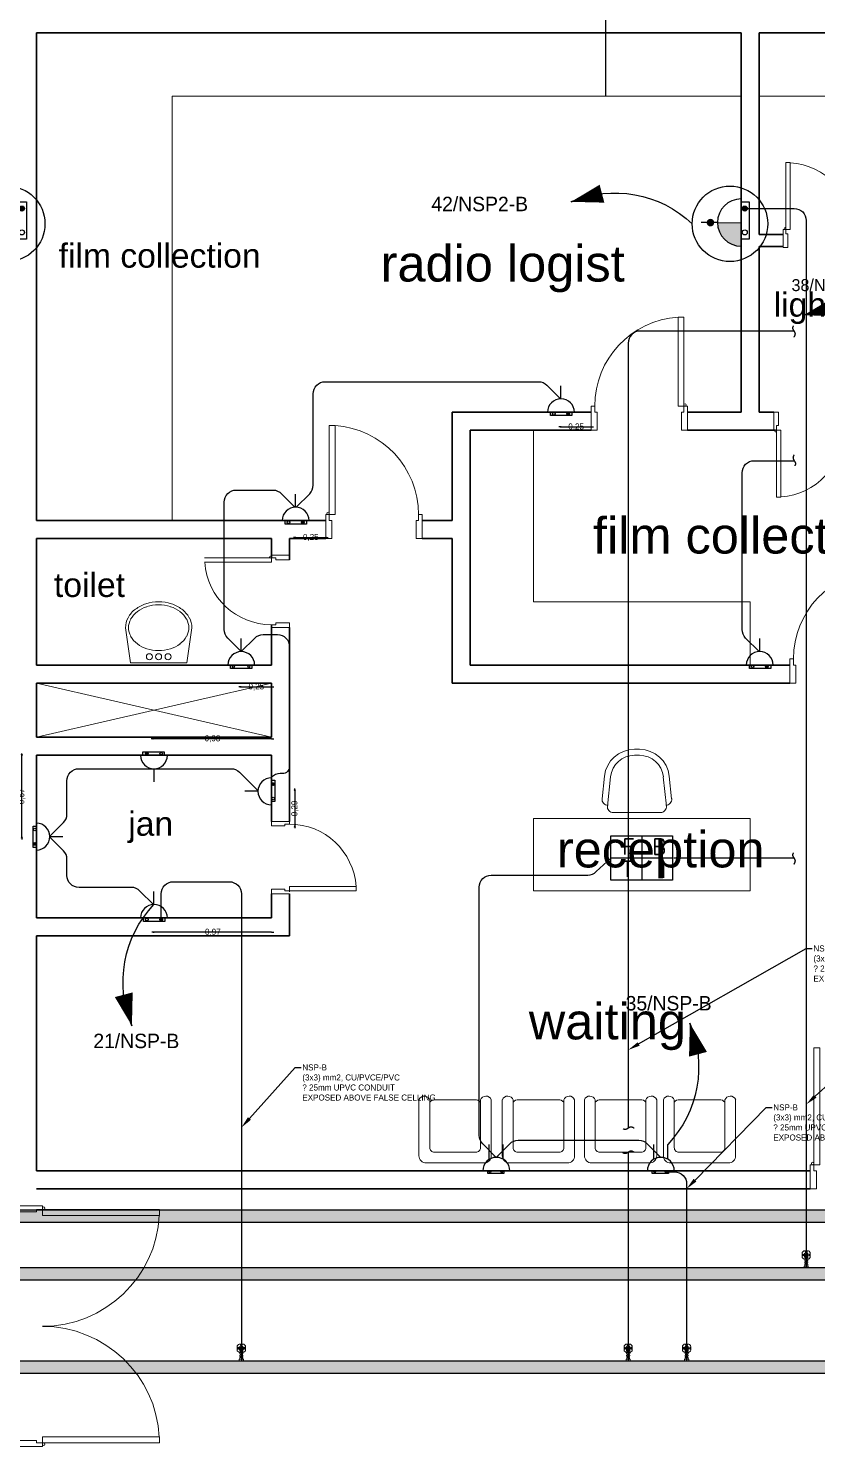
# Model space of a CAD drawing. Extents: x -1451 to 148, y -12854 to 856.
# Drawn here: x 65.41 to 71.95, y 355.98 to 367.76 of the extents above; entities that cross this region are included whole.
import ezdxf
from ezdxf import colors
from ezdxf.entities.mleader import LeaderData, LeaderLine
from ezdxf.enums import TextEntityAlignment as Align
from ezdxf.math import Vec2, Vec3

# ---------------------------------------------------------------- set-up
doc = ezdxf.new("R2010")
doc.units = 0
doc.header["$LTSCALE"] = 0.15
doc.linetypes.add('CONTINOUS', pattern=[0])
doc.linetypes.add('HIDDEN', pattern=[0.375, 0.25, -0.125])
doc.layers.get('0').update_dxf_attribs({"color": 252})
doc.layers.get('Defpoints').update_dxf_attribs({"color": 252})
for name, color, linetype in [('0 BDH', 252, 'Continuous'), ('0 NORMAL WIRING', 252, 'Continuous'), ('0 sockets', 252, 'Continuous'), ('0 TEXTT', 4, 'Continuous'), ('0 TRATS', 252, 'Continuous'), ('0 WIRING 3', 4, 'Continuous'), ('AUTOINCR', 7, 'Continuous'), ('CPTOOLS-TRAY', 1, 'Continuous'), ('d1', 252, 'Continuous'), ('E- Power- SYM', 4, 'Continuous'), ('E- Text- Att', 3, 'Continuous'), ('E-SOCK', 2, 'Continuous'), ('ELGEN', 2, 'Continuous'), ('POWER DISTRIBUTION', 4, 'Continuous'), ('TEXT', 3, 'Continuous'), ('WIRING', 4, 'Continuous'), ('XREF', 8, 'Continuous')]:
    doc.layers.add(name, color=color, linetype=linetype)
for name, color, linetype, lineweight in [('0 DIM', 6, 'Continuous', 5), ('0 LEGEND', 140, 'Continuous', 0), ('anal', 252, 'Continuous', 20), ('DOOR', 252, 'Continuous', 20), ('EL-PULL BOX-50', 3, 'Continuous', 0), ('FIXT', 252, 'Continuous', 9), ('FUR', 252, 'Continuous', 9), ('TMG-LC-ACCEORISE', 1, 'Continuous', 0), ('wall', 252, 'Continuous', 30)]:
    doc.layers.add(name, color=color, linetype=linetype, lineweight=lineweight)
doc.styles.add('E80', font='simplex.shx', dxfattribs={"height": 200})
doc.dimstyles.new('ISO-25', dxfattribs={"dimtxt": 0.05, "dimasz": 0.01, "dimexe": 0, "dimexo": 0, "dimtad": 0, "dimtoh": 1, "dimtxsty": 'Standard', "dimblk": 'CLOSED', "dimcen": 2.5, "dimse1": 1, "dimse2": 1, "dimclrd": 1, "dimadec": 0, "dimazin": 0, "dimtfac": 1, "dimtix": 1, "dimtmove": 1, "dimatfit": 0, "dimfxl": 1, "dimarcsym": 0})

# ---------------------------------------------------------------- blocks, each defined once
blk = doc.blocks.new('ARCH')
at = {"layer": 'anal'}
for p, q in [((66.6, 363.675), (66.6, 367.2)), ((66.6, 367.2), (71.325, 367.2)), ((71.475, 367.2), (75.525, 367.2)), ((65.475, 362.325), (67.425, 361.875)), ((67.425, 362.325), (65.475, 361.875)), ((69.6, 361.2), (71.4, 361.2)), ((69.6, 360.6), (69.6, 361.2)), ((71.4, 361.2), (71.4, 360.6)), ((71.4, 360.6), (69.6, 360.6))]:
    blk.add_line(p, q, dxfattribs=at)
at = {"layer": 'DOOR'}
for p, q in [((71.697, 366.648), (71.733, 366.648)), ((71.697, 366.093), (71.697, 366.648)), ((71.733, 366.648), (71.733, 366.093)), ((71.674, 366.093), (71.674, 365.943)), ((71.697, 366.093), (71.674, 366.093)), ((71.697, 366.056), (71.697, 366.093)), ((71.733, 366.093), (71.697, 366.093)), ((71.712, 366.056), (71.697, 366.056)), ((71.712, 365.943), (71.712, 366.056)), ((71.674, 365.943), (71.712, 365.943)), ((71.597, 364.575), (71.634, 364.575)), ((71.597, 364.425), (71.597, 364.575)), ((71.634, 364.575), (71.634, 364.463)), ((71.619, 364.463), (71.619, 364.425)), ((71.634, 364.463), (71.619, 364.463)), ((71.619, 364.425), (71.597, 364.425)), ((71.619, 364.425), (71.619, 363.87)), ((71.655, 364.425), (71.619, 364.425)), ((71.655, 363.87), (71.655, 364.425)), ((71.619, 363.87), (71.655, 363.87)), ((67.425, 363.364), (67.425, 363.386)), ((67.425, 363.386), (67.575, 363.386)), ((67.575, 363.386), (67.575, 363.349)), ((67.425, 363.364), (66.87, 363.364)), ((66.87, 363.328), (67.425, 363.328)), ((67.462, 363.364), (67.425, 363.364)), ((67.425, 363.328), (67.425, 363.364)), ((67.462, 363.349), (67.462, 363.364)), ((67.575, 363.349), (67.462, 363.349)), ((67.462, 362.809), (67.425, 362.809)), ((67.425, 362.809), (67.425, 362.786)), ((67.462, 362.824), (67.462, 362.809)), ((67.575, 362.824), (67.462, 362.824)), ((67.575, 362.786), (67.575, 362.824)), ((67.425, 362.786), (67.575, 362.786)), ((67.425, 361.176), (67.425, 361.139)), ((67.575, 361.176), (67.425, 361.176)), ((67.537, 361.154), (67.575, 361.154)), ((67.537, 361.139), (67.537, 361.154)), ((67.575, 361.154), (67.575, 361.176)), ((67.425, 361.139), (67.537, 361.139)), ((67.425, 360.576), (67.425, 360.614)), ((67.425, 360.614), (67.537, 360.614)), ((67.575, 360.576), (67.425, 360.576)), ((67.537, 360.614), (67.537, 360.599)), ((67.537, 360.599), (67.575, 360.599)), ((67.575, 360.635), (67.575, 360.599)), ((68.13, 360.635), (67.575, 360.635)), ((67.575, 360.599), (68.13, 360.599)), ((67.575, 360.599), (67.575, 360.591)), ((68.13, 360.599), (68.13, 360.635))]:
    blk.add_line(p, q, dxfattribs=at)
for points in [[(70.849, 364.625), (70.849, 365.365), (70.801, 365.365), (70.801, 364.625)], [(70.109, 364.625), (70.079, 364.625), (70.079, 364.425), (70.129, 364.425), (70.129, 364.575), (70.109, 364.575)], [(70.849, 364.625), (70.879, 364.625), (70.879, 364.425), (70.829, 364.425), (70.829, 364.575), (70.849, 364.575)], [(67.906, 363.725), (67.906, 364.465), (67.954, 364.465), (67.954, 363.725)], [(67.906, 363.725), (67.876, 363.725), (67.876, 363.525), (67.926, 363.525), (67.926, 363.675), (67.906, 363.675)], [(68.646, 363.725), (68.676, 363.725), (68.676, 363.525), (68.626, 363.525), (68.626, 363.675), (68.646, 363.675)], [(71.759, 362.525), (71.729, 362.525), (71.729, 362.325), (71.779, 362.325), (71.779, 362.475), (71.759, 362.475)], [(71.929, 358.325), (71.929, 359.295), (71.979, 359.295), (71.979, 358.325)], [(71.929, 358.325), (71.899, 358.325), (71.899, 358.125), (71.949, 358.125), (71.949, 358.275), (71.929, 358.275)], [(65.525, 357.954), (65.525, 357.984), (65.325, 357.984), (65.325, 357.934), (65.475, 357.934), (65.475, 357.954)], [(65.525, 357.954), (66.495, 357.954), (66.495, 357.904), (65.525, 357.904)], [(65.525, 356.014), (65.525, 355.984), (65.325, 355.984), (65.325, 356.034), (65.475, 356.034), (65.475, 356.014)], [(65.525, 356.014), (66.495, 356.014), (66.495, 356.064), (65.525, 356.064)]]:
    blk.add_lwpolyline(points, close=True, dxfattribs=at)
for centre in [(70.859, 364.635), (67.896, 363.735), (71.919, 358.335), (65.535, 357.964), (65.535, 356.004)]:
    blk.add_circle(centre, 0.01, dxfattribs=at)
for centre, radius, start, end in [((70.849, 364.625), 0.74, 93.7231, 180), ((67.906, 363.725), 0.74, 0, 86.2769), ((72.499, 362.525), 0.74, 93.7231, 180), ((65.525, 357.954), 0.971, 270, 357.0492), ((65.525, 356.011), 0.971, 2.9508, 90)]:
    blk.add_arc(centre, radius, start, end, dxfattribs=at)
for centre, major_axis, end_param in [((71.697, 366.093), (0.392, 0.392), 7.003603), ((71.689, 366.101), (0.0053, 0.0053), 11.780972)]:
    blk.add_ellipse(centre, major_axis=major_axis, ratio=1, start_param=5.497787, end_param=end_param, dxfattribs=at)
at = {"layer": 'DOOR', "extrusion": (0, 0, -1)}
for centre, major_axis, start_param, end_param in [((71.612, 364.418), (-0.0053, 0.0053), 2.356194490190417, 8.639379797370003), ((71.619, 364.425), (-0.392, 0.392), 2.356194, 3.86201), ((67.425, 363.364), (0.392, 0.392), 2.356194, 3.86201), ((67.417, 363.371), (-0.0053, 0.0053), 3.926991, 10.210176), ((67.575, 360.599), (0.392, 0.392), -0.785398, 0.720417), ((67.582, 360.591), (-0.0053, 0.0053), 5.497787, 7.068583)]:
    blk.add_ellipse(centre, major_axis=major_axis, ratio=1, start_param=start_param, end_param=end_param, dxfattribs=at)
at = {"layer": 'FIXT'}
for p, q in [((69.6, 363), (69.6, 364.425)), ((71.4, 363), (69.6, 363)), ((71.4, 362.475), (71.4, 363)), ((66.214, 362.785), (66.255, 362.494)), ((66.764, 362.785), (66.723, 362.494)), ((66.255, 362.494), (66.723, 362.494))]:
    blk.add_line(p, q, dxfattribs=at)
for centre in [(66.412, 362.544), (66.489, 362.544), (66.567, 362.544)]:
    blk.add_circle(centre, 0.025, dxfattribs=at)
for centre, radius, start, end in [((66.435, 362.758), 0.228, 127.2098, 151.387), ((66.435, 362.758), 0.203, 127.2098, 151.387), ((66.468, 362.714), 0.282, 107.4592, 127.2098), ((66.468, 362.714), 0.257, 107.4592, 127.2098), ((66.489, 362.647), 0.353, 90, 107.4592), ((66.489, 362.647), 0.328, 90, 107.4592), ((66.489, 362.647), 0.353, 72.5408, 90), ((66.489, 362.647), 0.328, 72.5408, 90), ((66.511, 362.714), 0.257, 52.7902, 72.5408), ((66.511, 362.714), 0.282, 52.7902, 72.5408), ((66.543, 362.758), 0.203, 28.613, 52.7902), ((66.543, 362.758), 0.228, 28.613, 52.7902), ((66.385, 362.785), 0.171, 151.387, 180), ((66.385, 362.785), 0.146, 151.387, 180), ((66.594, 362.785), 0.146, 0, 28.613), ((66.594, 362.785), 0.171, 0, 28.613), ((66.385, 362.785), 0.146, 180, 208.613), ((66.435, 362.812), 0.203, 208.613, 232.7902), ((66.543, 362.812), 0.203, 307.2098, 331.387), ((66.594, 362.785), 0.146, 331.387, 360), ((66.468, 362.855), 0.257, 232.7902, 252.5408), ((66.489, 362.923), 0.328, 252.5408, 270), ((66.489, 362.923), 0.328, 270, 287.4592), ((66.511, 362.855), 0.257, 287.4592, 307.2098)]:
    blk.add_arc(centre, radius, start, end, dxfattribs=at)
at = {"layer": 'FUR'}
for p, q in [((70.439, 361.775), (70.48, 361.775)), ((70.439, 361.725), (70.48, 361.725)), ((70.17, 361.365), (70.19, 361.552)), ((70.214, 361.304), (70.24, 361.546)), ((70.705, 361.304), (70.678, 361.546)), ((70.748, 361.365), (70.728, 361.552)), ((70.655, 361.25), (70.264, 361.25)), ((68.65, 358.865), (68.65, 358.4)), ((68.74, 358.863), (68.74, 358.467)), ((69.115, 358.865), (68.785, 358.865)), ((69.16, 358.467), (69.16, 358.863)), ((69.25, 358.4), (69.25, 358.865)), ((69.342, 358.865), (69.342, 358.4)), ((69.432, 358.863), (69.432, 358.467)), ((69.807, 358.865), (69.477, 358.865)), ((69.852, 358.467), (69.852, 358.863)), ((69.942, 358.4), (69.942, 358.865)), ((70.024, 358.865), (70.024, 358.4)), ((70.114, 358.863), (70.114, 358.467)), ((70.489, 358.865), (70.159, 358.865)), ((70.534, 358.467), (70.534, 358.863)), ((70.624, 358.4), (70.624, 358.865)), ((70.679, 358.865), (70.679, 358.4)), ((70.769, 358.863), (70.769, 358.467)), ((71.144, 358.865), (70.814, 358.865)), ((71.189, 358.467), (71.189, 358.863)), ((71.279, 358.4), (71.279, 358.865)), ((68.71, 358.34), (69.19, 358.34)), ((68.778, 358.43), (69.123, 358.43)), ((69.402, 358.34), (69.882, 358.34)), ((69.47, 358.43), (69.815, 358.43)), ((70.084, 358.34), (70.564, 358.34)), ((70.151, 358.43), (70.496, 358.43)), ((70.739, 358.34), (71.219, 358.34)), ((70.807, 358.43), (71.152, 358.43))]:
    blk.add_line(p, q, dxfattribs=at)
for centre, radius, start, end in [((70.439, 361.525), 0.25, 90, 173.857), ((70.48, 361.525), 0.25, 6.143, 90), ((70.439, 361.525), 0.2, 90, 173.857), ((70.48, 361.525), 0.2, 6.143, 90), ((70.22, 361.36), 0.05, 173.857, 270), ((70.264, 361.3), 0.05, 175.0303, 270), ((70.655, 361.3), 0.05, 270, 4.9697), ((70.699, 361.36), 0.05, 270, 6.143)]:
    blk.add_arc(centre, radius, start, end, dxfattribs=at)
for centre, major_axis, start_param, end_param in [((68.695, 358.847), (-0.0339, 0.0339), 4.256093, 6.69338), ((68.785, 358.805), (-0.0424, 0.0424), -0.785398, 0.062664), ((69.115, 358.805), (0.0424, 0.0424), 6.220521, 7.068583), ((69.206, 358.847), (0.0339, 0.0339), 5.87299, 8.310278), ((69.387, 358.847), (-0.0339, 0.0339), 4.256093, 6.69338), ((69.477, 358.805), (-0.0424, 0.0424), -0.785398, 0.062664), ((69.807, 358.805), (0.0424, 0.0424), 6.220521, 7.068583), ((69.897, 358.847), (0.0339, 0.0339), 5.87299, 8.310278), ((70.068, 358.847), (-0.0339, 0.0339), 4.256093, 6.69338), ((70.159, 358.805), (-0.0424, 0.0424), -0.785398, 0.062664), ((70.489, 358.805), (0.0424, 0.0424), 6.220521, 7.068583), ((70.579, 358.847), (0.0339, 0.0339), 5.87299, 8.310278), ((70.724, 358.847), (-0.0339, 0.0339), 4.256093, 6.69338), ((70.814, 358.805), (-0.0424, 0.0424), -0.785398, 0.062664), ((71.144, 358.805), (0.0424, 0.0424), 6.220521, 7.068583), ((71.235, 358.847), (0.0339, 0.0339), 5.87299, 8.310278), ((68.778, 358.467), (0.0265, 0.0265), 2.356194, 3.926991), ((69.123, 358.467), (-0.0265, 0.0265), 2.356194, 3.926991), ((69.47, 358.467), (0.0265, 0.0265), 2.356194, 3.926991), ((69.815, 358.467), (-0.0265, 0.0265), 2.356194, 3.926991), ((70.151, 358.467), (0.0265, 0.0265), 2.356194, 3.926991), ((70.496, 358.467), (-0.0265, 0.0265), 2.356194, 3.926991), ((70.807, 358.467), (0.0265, 0.0265), 2.356194, 3.926991), ((71.152, 358.467), (-0.0265, 0.0265), 2.356194, 3.926991), ((68.71, 358.4), (0.0424, 0.0424), 2.356194, 3.926991), ((69.19, 358.4), (-0.0424, 0.0424), 2.356194, 3.926991), ((69.402, 358.4), (0.0424, 0.0424), 2.356194, 3.926991), ((69.882, 358.4), (-0.0424, 0.0424), 2.356194, 3.926991), ((70.084, 358.4), (0.0424, 0.0424), 2.356194, 3.926991), ((70.564, 358.4), (-0.0424, 0.0424), 2.356194, 3.926991), ((70.739, 358.4), (0.0424, 0.0424), 2.356194, 3.926991), ((71.219, 358.4), (-0.0424, 0.0424), 2.356194, 3.926991)]:
    blk.add_ellipse(centre, major_axis=major_axis, ratio=1, start_param=start_param, end_param=end_param, dxfattribs=at)
at = {"layer": 'wall'}
for p, q in [((65.475, 367.725), (71.325, 367.725)), ((65.475, 367.725), (65.475, 363.675)), ((71.325, 367.725), (71.325, 364.575)), ((71.475, 367.725), (75.525, 367.725)), ((71.475, 367.725), (71.475, 366.05)), ((71.674, 366.05), (71.475, 366.05)), ((71.475, 365.95), (71.475, 364.575)), ((71.674, 365.95), (71.475, 365.95)), ((68.925, 364.575), (68.925, 363.675)), ((70.079, 364.575), (68.925, 364.575)), ((71.325, 364.575), (70.879, 364.575)), ((71.597, 364.575), (71.475, 364.575)), ((69.075, 364.425), (69.075, 362.475)), ((70.079, 364.425), (69.075, 364.425)), ((71.4, 364.425), (70.879, 364.425)), ((71.61, 364.425), (71.4, 364.425)), ((67.876, 363.675), (65.475, 363.675)), ((68.925, 363.675), (68.676, 363.675)), ((67.425, 363.525), (65.475, 363.525)), ((65.475, 363.525), (65.475, 362.475)), ((67.425, 363.525), (67.425, 363.371)), ((67.876, 363.525), (67.575, 363.525)), ((67.575, 363.525), (67.575, 363.349)), ((68.925, 363.525), (68.676, 363.525)), ((68.925, 363.525), (68.925, 362.325)), ((67.425, 362.809), (67.425, 362.475)), ((67.575, 362.786), (67.575, 361.176)), ((65.475, 362.475), (67.425, 362.475)), ((69.075, 362.475), (71.729, 362.475)), ((65.475, 362.325), (67.425, 362.325)), ((65.475, 362.325), (65.475, 361.875)), ((67.425, 362.325), (67.425, 361.875)), ((68.925, 362.325), (71.729, 362.325)), ((65.475, 361.875), (67.425, 361.875)), ((65.475, 361.725), (67.425, 361.725)), ((65.475, 361.725), (65.475, 360.375)), ((67.425, 361.725), (67.425, 361.176)), ((67.425, 360.576), (67.425, 360.375)), ((67.575, 360.576), (67.575, 360.225)), ((67.425, 360.375), (65.475, 360.375)), ((67.575, 360.225), (65.475, 360.225)), ((65.475, 360.225), (65.475, 358.275)), ((71.899, 358.275), (65.475, 358.275)), ((71.899, 358.125), (65.475, 358.125))]:
    blk.add_line(p, q, dxfattribs=at)
at = {"layer": 'd1', "width": 2.4256, "attachment_point": 1}
for s, insert, char_height in [('{\\fArial|b0|i0|c0|p34;film collection}', (65.659, 365.975), 0.2), ('{\\fArial|b0|i0|c0|p34;radio logist}', (68.332, 365.96), 0.3), ('{\\fArial|b0|i0|c0|p34;light lock}', (71.595, 365.567), 0.2), ('{\\fArial|b0|i0|c0|p34;film collection}', (70.095, 363.701), 0.3), ('{\\fArial|b0|i0|c0|p34;toilet}', (65.62, 363.24), 0.2), ('{\\fArial|b0|i0|c0|p34;jan}', (66.237, 361.257), 0.2), ('{\\fArial|b0|i0|c0|p34;reception}', (69.795, 361.094), 0.3), ('{\\fArial|b0|i0|c0|p34;waiting}', (69.562, 359.666), 0.3)]:
    blk.add_mtext(s, dxfattribs=dict(at, insert=insert, char_height=char_height))
blk = doc.blocks.new('s')
at = {"layer": '0 BDH', "linetype": 'ByBlock'}
h = blk.add_hatch(dxfattribs=at)
h.set_pattern_fill('ANGLE', color=2)
h.set_pattern_definition([(0, (-147.759, -393.318), (0, 6.985), [5.08, -1.905]), (90, (-147.759, -393.318), (-6.985, 4e-16), [5.08, -1.905])])
h.paths.add_polyline_path([(0.073, 0.002, 1), (0.054, 0.002, 1)])
at = {"layer": '0 BDH', "color": 6, "linetype": 'ByBlock'}
blk.add_lwpolyline([(-0.089, 0.015), (0.089, 0.015), (0.089, -0.015), (-0.089, -0.015)], close=True, dxfattribs=at)
for centre in [(-0.064, 0.002), (0.064, 0.002)]:
    blk.add_circle(centre, 0.00918, dxfattribs=at)
blk = doc.blocks.new('*U278')
at = {"layer": 'E-SOCK'}
for p, q in [((-0.077, -0.021), (-0.077, 0.142)), ((0.077, -0.021), (0.077, 0.142)), ((-0.223, -0.149), (0.223, -0.149))]:
    blk.add_line(p, q, dxfattribs=at)
blk.add_arc((0, -0.149), 0.149, 0, 180, dxfattribs=at)
at = {"layer": '0 BDH', "color": 6, "linetype": 'ByBlock'}
blk.add_blockref('s', (-0.005, -0.163), dxfattribs=at)
blk = doc.blocks.new('*U293')
at = {"linetype": 'ByBlock'}
h = blk.add_hatch(dxfattribs=at)
h.set_pattern_fill('ANGLE', color=2)
h.set_pattern_definition([(0, (-301.6926, 2.516), (0, 6.985), [5.08, -1.905]), (90, (-301.6926, 2.516), (-6.985, 4e-16), [5.08, -1.905])])
h.paths.add_polyline_path([(87, -25, 1), (127, -25, 1)])
at = {"color": 6, "linetype": 'ByBlock'}
blk.add_lwpolyline([(-154, 0), (164, 0), (164, -52), (-154, -52)], close=True, dxfattribs=at)
for centre in [(-107, -25), (107, -25)]:
    blk.add_circle(centre, 20.1, dxfattribs=at)
at = {"layer": 'E-SOCK'}
for p, q in [((0, 200), (0, 395)), ((-300, 0), (300, 0))]:
    blk.add_line(p, q, dxfattribs=at)
blk.add_arc((0, 0), 200, 0, 180, dxfattribs=at)
blk = doc.blocks.new('WATHERPROOF SOCKER S.PH')
at = {"layer": 'E-SOCK', "color": 6}
for p, q in [((0, 0.111), (0, 0.22)), ((-0.167, 0), (0.167, 0))]:
    blk.add_line(p, q, dxfattribs=at)
blk.add_arc((0, 0), 0.111, 0, 180, dxfattribs=at)
at = {"layer": '0 BDH', "color": 6, "linetype": 'ByBlock'}
blk.add_blockref('s', (-0.001, -0.014), dxfattribs=at)
blk = doc.blocks.new('POWER SOCKET')
at = {"linetype": 'ByBlock'}
h = blk.add_hatch(dxfattribs=at)
h.set_pattern_fill('ANGLE', color=2)
h.set_pattern_definition([(0, (0, 0), (0, 6.985), [5.08, -1.905]), (90, (0, 0), (-6.985, 4e-16), [5.08, -1.905])])
h.paths.add_polyline_path([(127, -39, 1), (183, -39, 1)])
at = {"layer": 'E- Power- SYM'}
blk.add_hatch(color=256, dxfattribs=at).paths.add_polyline_path([(0, 262, 0.414214), (-262, 0), (-3, 0)])
at = {"layer": 'XREF'}
h = blk.add_hatch(color=1, dxfattribs=at)
edge = h.paths.add_edge_path()
edge.add_arc((-1, 340), 42.3, 0, 360)
at = {"color": 6, "linetype": 'ByBlock'}
blk.add_lwpolyline([(-183, 0), (229, 0), (229, -88), (-183, -88)], close=True, dxfattribs=at)
for centre in [(-109, -39), (155, -39)]:
    blk.add_circle(centre, 27.9, dxfattribs=at)
at = {"layer": 'E- Power- SYM'}
for p, q in [((0, 262, 0), (0, 442, 0)), ((321, 0, 0), (-327, 0, 0))]:
    blk.add_line(p, q, dxfattribs=at)
at = {"layer": 'E- Power- SYM', "elevation": 0}
blk.add_lwpolyline([(0, 262), (-3, 0)], dxfattribs=at)
at = {"layer": 'E- Power- SYM'}
blk.add_circle((-14, 124, 0), 418, dxfattribs=at)
blk.add_arc((0, 0, 0), 262, 0, 180, dxfattribs=at)
blk = doc.blocks.new('*U64')
at = {"transparency": 33554687}
blk.add_line((-558.4, 70.7), (-626.2, 129.6), dxfattribs=at)
blk.add_lwpolyline([(-626.2, 129.6, 0, 96, 0), (-492.9, 30.1, 96, 96, 0)], format="xyseb", dxfattribs=at)
at = {"ltscale": 0.2, "transparency": 33554687}
blk.add_arc((-214.3, 542.2), 583, 225.05092, 291.56782, dxfattribs=at)
blk = doc.blocks.new('N')
at = {"layer": 'TEXT', "transparency": 33554687, "xscale": -0.0016, "yscale": 0.0016, "zscale": 0.0016, "rotation": 68.01807446485657}
blk.add_blockref('*U64', (0, 0), dxfattribs=at)
blk = doc.blocks.new('FB1')
at = {"layer": 'E- Power- SYM', "color": 4}
for p, q in [((0, 246, 0), (0, -246, 0)), ((341, 0, 0), (-341, 0, 0))]:
    blk.add_line(p, q, dxfattribs=at)
at = {"layer": 'E- Power- SYM', "color": 4, "elevation": 0}
blk.add_lwpolyline([(-341, 246), (341, 246), (341, -246), (-341, -246)], close=True, dxfattribs=at)
at = {"layer": 'E- Text- Att', "color": 1, "style": 'E80'}
for s, p in [('F', (-217, 38, 0)), ('B', (114, 38, 0)), ('T', (-217, -208, 0))]:
    blk.add_text(s, height=174, dxfattribs=at).set_placement(p)
at = {"layer": 'POWER DISTRIBUTION', "style": 'E80'}
blk.add_text('1', height=171, dxfattribs=at).set_placement((158, -221, 0))
blk = doc.blocks.new('*U204')
at = {"layer": 'CPTOOLS-TRAY'}
h = blk.add_hatch(dxfattribs=at)
h.set_pattern_fill('HEX', color=0, scale=0.005)
h.paths.add_polyline_path([(0.05, 29.229), (-0.05, 29.229), (-0.05, 0), (0.05, 0)])
at = {"layer": 'CPTOOLS-TRAY', "color": 0}
blk.add_lwpolyline([(0.05, 29.229), (-0.05, 29.229), (-0.05, 0), (0.05, 0)], close=True, dxfattribs=at)
blk = doc.blocks.new('K7X7X1U5B4')
at = {"layer": '0 TRATS', "color": 0, "linetype": 'ByBlock', "rotation": 90}
blk.add_blockref('*U204', (94.426, 357.897), dxfattribs=at)
blk = doc.blocks.new('*U238')
at = {"layer": 'CPTOOLS-TRAY'}
h = blk.add_hatch(dxfattribs=at)
h.set_pattern_fill('HEX', color=0, scale=0.005)
h.paths.add_polyline_path([(0.05, 29.997), (-0.05, 29.997), (-0.05, 0), (0.05, 0)])
at = {"layer": 'CPTOOLS-TRAY', "color": 0}
blk.add_lwpolyline([(0.05, 29.997), (-0.05, 29.997), (-0.05, 0), (0.05, 0)], close=True, dxfattribs=at)
blk = doc.blocks.new('C5A2A8X4T8')
at = {"layer": '0 TRATS', "color": 0, "linetype": 'ByBlock', "rotation": 90}
blk.add_blockref('*U238', (94.426, 357.419), dxfattribs=at)
blk = doc.blocks.new('*U257')
at = {"layer": 'CPTOOLS-TRAY'}
h = blk.add_hatch(dxfattribs=at)
h.set_pattern_fill('HEX', color=0, scale=0.005)
h.paths.add_polyline_path([(0.05, 30.643), (-0.05, 30.643), (-0.05, 0), (0.05, 0)])
at = {"layer": 'CPTOOLS-TRAY', "color": 0}
blk.add_lwpolyline([(0.05, 30.643), (-0.05, 30.643), (-0.05, 0), (0.05, 0)], close=True, dxfattribs=at)
blk = doc.blocks.new('W2J0O4G0K3')
at = {"layer": '0 TRATS', "color": 0, "linetype": 'ByBlock', "rotation": 90}
blk.add_blockref('*U257', (94.426, 356.644), dxfattribs=at)
blk = doc.blocks.new('endtick', base_point=(-3267.27, -69559.4))
at = {"layer": 'WIRING', "color": 2, "linetype": 'HIDDEN'}
blk.add_spline([(-3267.27, -69509.4), (-3276.985, -69534.4), (-3267.27, -69559.4), (-3256.425, -69584.4), (-3267.27, -69609.4)], degree=3, dxfattribs=at)
blk = doc.blocks.new('JUNCTION BOX 2')
at = {"layer": 'TMG-LC-ACCEORISE', "color": 1, "ltscale": 0.4}
blk.add_lwpolyline([(-27, -85), (27, -85, 0.198912), (40, -79), (54, -66, 0.198912), (59, -53), (59, 2, 0.198912), (54, 15), (40, 28, 0.198912), (27, 34), (-27, 34, 0.198912), (-40, 28), (-54, 15, 0.198912), (-60, 2), (-60, -25), (-60, -53, 0.198912), (-54, -66), (-40, -79, 0.198912)], format="xyb", close=True, dxfattribs=at)
for points in [[(-14, 34), (12, 34), (12, 20), (-14, 20)], [(-60, -12), (-60, -39), (-45, -39), (-45, -12)], [(-14, -85), (12, -85), (12, -71), (-14, -71)], [(59, -12), (59, -39), (45, -39), (45, -12)]]:
    blk.add_lwpolyline(points, close=True, dxfattribs=at)
at = {"layer": 'TMG-LC-ACCEORISE', "color": 1}
for points in [[(0, 7), (0, -58)], [(-32, -25), (32, -25)]]:
    blk.add_lwpolyline(points, dxfattribs=at)
blk.add_circle((0, -25), 32.2, dxfattribs=at)
blk = doc.blocks.new('EMT CON. ADAPTER')
at = {"linetype": 'CONTINOUS'}
for points in [[(-60, 25), (-60, -25), (-30, -25), (-30, 25)], [(0, 35), (-30, 35), (-30, -35), (0, -35)]]:
    blk.add_lwpolyline(points, close=True, dxfattribs=at)
blk = doc.blocks.new('WERG')
at = {"layer": '0 LEGEND', "color": 1, "ltscale": 0.05}
for p, q in [((-43, 16), (-43, -16)), ((-27, 26), (-33, 26)), ((-17, 17), (0, 17)), ((-17, -16), (-17, 16)), ((-33, -26), (-27, -26)), ((-17, -17), (0, -17))]:
    blk.add_line(p, q, dxfattribs=at)
for centre, start, end in [((-33, 16), 90.0002, 180.0002), ((-27, 16), 0.0002, 90.0002), ((-33, -16), 180.0002, 270.0002), ((-27, -16), 270.0002, 0.0002)]:
    blk.add_arc(centre, 10, start, end, dxfattribs=at)
blk = doc.blocks.new('*U304')
at = {"layer": '0 LEGEND', "ltscale": 0.05}
for p in [(-189, 0), (-146, 0), (-103, 0), (-60, 0)]:
    blk.add_blockref('WERG', p, dxfattribs=at)
at = {"layer": '0 LEGEND', "ltscale": 0.05, "xscale": -1, "rotation": 180}
blk.add_blockref('EMT CON. ADAPTER', (0, 0), dxfattribs=at)
blk = doc.blocks.new('DD')
at = {"layer": 'EL-PULL BOX-50', "extrusion": (-3.54521e-15, -0.013854, 0.999904), "xscale": -0.002311763713811701, "yscale": 0.002311763713811701, "zscale": 0.002311763713811699, "rotation": 180}
blk.add_blockref('JUNCTION BOX 2', (0, 0.367, -0.001), dxfattribs=at)
at = {"layer": 'EL-PULL BOX-50', "xscale": -0.001964999156739888, "yscale": 0.001964999156739888, "zscale": 0.001964999156739888, "rotation": 90}
blk.add_blockref('*U304', (0, 0), dxfattribs=at)
blk = doc.blocks.new('_Closed')
at = {"color": 0, "linetype": 'ByBlock', "lineweight": -2}
for p, q in [((-1, 0.2), (0, 0)), ((-1, 0.2), (-1, -0.2)), ((0, 0), (-1, -0.2)), ((0, 0), (-1, 0))]:
    blk.add_line(p, q, dxfattribs=at)
blk = doc.blocks.new('*D350')
at = {"layer": '0 DIM', "color": 1, "linetype": 'ByBlock', "lineweight": -2, "transparency": 16777216}
for p, q in [((66.443, 360.255), (66.433, 360.255)), ((67.425, 360.255), (66.453, 360.255)), ((67.435, 360.255), (67.445, 360.255))]:
    blk.add_line(p, q, dxfattribs=at)
at = {"layer": 'Defpoints', "color": 0, "linetype": 'ByBlock', "transparency": 16777216}
for p in [(66.453, 360.375), (67.425, 360.375), (66.453, 360.255)]:
    blk.add_point(p, dxfattribs=at)
at = {"layer": '0 DIM', "color": 1, "linetype": 'ByBlock', "lineweight": -2, "transparency": 16777216, "xscale": 0.01, "yscale": 0.01, "zscale": 0.01}
blk.add_blockref('_Closed', (66.453, 360.255), dxfattribs=at)
at = {"layer": '0 DIM', "color": 1, "linetype": 'ByBlock', "lineweight": -2, "transparency": 16777216, "xscale": 0.01, "yscale": 0.01, "zscale": 0.01, "rotation": 180}
blk.add_blockref('_Closed', (67.425, 360.255), dxfattribs=at)
at = {"layer": '0 DIM', "color": 0, "linetype": 'ByBlock', "transparency": 16777216, "insert": (66.939, 360.255), "char_height": 0.05, "attachment_point": 5}
blk.add_mtext('0,97', dxfattribs=at)
blk = doc.blocks.new('*D351')
at = {"layer": '0 DIM', "color": 1, "linetype": 'ByBlock', "lineweight": -2, "transparency": 16777216}
for p, q in [((67.62, 361.439), (67.62, 361.449)), ((67.62, 361.429), (67.62, 361.139)), ((67.62, 361.129), (67.62, 361.119))]:
    blk.add_line(p, q, dxfattribs=at)
at = {"layer": 'Defpoints', "color": 0, "linetype": 'ByBlock', "transparency": 16777216}
for p in [(67.439, 361.429), (67.439, 361.139), (67.62, 361.139)]:
    blk.add_point(p, dxfattribs=at)
at = {"layer": '0 DIM', "color": 1, "linetype": 'ByBlock', "lineweight": -2, "transparency": 16777216, "xscale": 0.01, "yscale": 0.01, "zscale": 0.01}
for p, rotation in [((67.62, 361.429), 270), ((67.62, 361.139), 90)]:
    blk.add_blockref('_Closed', p, dxfattribs=dict(at, rotation=rotation))
at = {"layer": '0 DIM', "color": 0, "linetype": 'ByBlock', "transparency": 16777216, "insert": (67.62, 361.284), "char_height": 0.05, "attachment_point": 5, "rotation": 90}
blk.add_mtext('0,29', dxfattribs=at)
blk = doc.blocks.new('*D352')
at = {"layer": '0 DIM', "color": 1, "linetype": 'ByBlock', "lineweight": -2, "transparency": 16777216}
for p, q in [((66.437, 361.862), (66.427, 361.862)), ((67.425, 361.862), (66.447, 361.862)), ((67.435, 361.862), (67.445, 361.862))]:
    blk.add_line(p, q, dxfattribs=at)
at = {"layer": 'Defpoints', "color": 0, "linetype": 'ByBlock', "transparency": 16777216}
for p in [(66.447, 361.862), (66.447, 361.739), (67.425, 361.725)]:
    blk.add_point(p, dxfattribs=at)
at = {"layer": '0 DIM', "color": 1, "linetype": 'ByBlock', "lineweight": -2, "transparency": 16777216, "xscale": 0.01, "yscale": 0.01, "zscale": 0.01}
blk.add_blockref('_Closed', (66.447, 361.862), dxfattribs=at)
at = {"layer": '0 DIM', "color": 1, "linetype": 'ByBlock', "lineweight": -2, "transparency": 16777216, "xscale": 0.01, "yscale": 0.01, "zscale": 0.01, "rotation": 180}
blk.add_blockref('_Closed', (67.425, 361.862), dxfattribs=at)
at = {"layer": '0 DIM', "color": 0, "linetype": 'ByBlock', "transparency": 16777216, "insert": (66.936, 361.862), "char_height": 0.05, "attachment_point": 5}
blk.add_mtext('0,98', dxfattribs=at)
blk = doc.blocks.new('*D353')
at = {"layer": '0 DIM', "color": 1, "linetype": 'ByBlock', "lineweight": -2, "transparency": 16777216}
for p, q in [((65.353, 361.731), (65.353, 361.741)), ((65.353, 361.047), (65.353, 361.721)), ((65.353, 361.037), (65.353, 361.027))]:
    blk.add_line(p, q, dxfattribs=at)
at = {"layer": 'Defpoints', "color": 0, "linetype": 'ByBlock', "transparency": 16777216}
for p in [(65.353, 361.721), (65.446, 361.721), (65.446, 361.047)]:
    blk.add_point(p, dxfattribs=at)
at = {"layer": '0 DIM', "color": 1, "linetype": 'ByBlock', "lineweight": -2, "transparency": 16777216, "xscale": 0.01, "yscale": 0.01, "zscale": 0.01}
for p, rotation in [((65.353, 361.721), 270), ((65.353, 361.047), 90)]:
    blk.add_blockref('_Closed', p, dxfattribs=dict(at, rotation=rotation))
at = {"layer": '0 DIM', "color": 0, "linetype": 'ByBlock', "transparency": 16777216, "insert": (65.353, 361.384), "char_height": 0.05, "attachment_point": 5, "rotation": 90}
blk.add_mtext('0,67', dxfattribs=at)
blk = doc.blocks.new('*D354')
at = {"layer": '0 DIM', "color": 1, "linetype": 'ByBlock', "lineweight": -2, "transparency": 16777216}
for p, q in [((67.164, 362.293), (67.154, 362.293)), ((67.174, 362.293), (67.425, 362.293)), ((67.435, 362.293), (67.445, 362.293))]:
    blk.add_line(p, q, dxfattribs=at)
at = {"layer": 'Defpoints', "color": 0, "linetype": 'ByBlock', "transparency": 16777216}
for p in [(67.174, 362.461), (67.425, 362.475), (67.425, 362.293)]:
    blk.add_point(p, dxfattribs=at)
at = {"layer": '0 DIM', "color": 1, "linetype": 'ByBlock', "lineweight": -2, "transparency": 16777216, "xscale": 0.01, "yscale": 0.01, "zscale": 0.01}
blk.add_blockref('_Closed', (67.174, 362.293), dxfattribs=at)
at = {"layer": '0 DIM', "color": 1, "linetype": 'ByBlock', "lineweight": -2, "transparency": 16777216, "xscale": 0.01, "yscale": 0.01, "zscale": 0.01, "rotation": 180}
blk.add_blockref('_Closed', (67.425, 362.293), dxfattribs=at)
at = {"layer": '0 DIM', "color": 0, "linetype": 'ByBlock', "transparency": 16777216, "insert": (67.3, 362.293), "char_height": 0.05, "attachment_point": 5}
blk.add_mtext('0,25', dxfattribs=at)
blk = doc.blocks.new('*D355')
at = {"layer": '0 DIM', "color": 1, "linetype": 'ByBlock', "lineweight": -2, "transparency": 16777216}
for p, q in [((67.618, 363.534), (67.608, 363.534)), ((67.628, 363.534), (67.876, 363.534)), ((67.886, 363.534), (67.896, 363.534))]:
    blk.add_line(p, q, dxfattribs=at)
at = {"layer": 'Defpoints', "color": 0, "linetype": 'ByBlock', "transparency": 16777216}
for p in [(67.628, 363.646), (67.876, 363.675), (67.876, 363.534)]:
    blk.add_point(p, dxfattribs=at)
at = {"layer": '0 DIM', "color": 1, "linetype": 'ByBlock', "lineweight": -2, "transparency": 16777216, "xscale": 0.01, "yscale": 0.01, "zscale": 0.01}
blk.add_blockref('_Closed', (67.628, 363.534), dxfattribs=at)
at = {"layer": '0 DIM', "color": 1, "linetype": 'ByBlock', "lineweight": -2, "transparency": 16777216, "xscale": 0.01, "yscale": 0.01, "zscale": 0.01, "rotation": 180}
blk.add_blockref('_Closed', (67.876, 363.534), dxfattribs=at)
at = {"layer": '0 DIM', "color": 0, "linetype": 'ByBlock', "transparency": 16777216, "insert": (67.752, 363.534), "char_height": 0.05, "attachment_point": 5}
blk.add_mtext('0,25', dxfattribs=at)
blk = doc.blocks.new('*D356')
at = {"layer": '0 DIM', "color": 1, "linetype": 'ByBlock', "lineweight": -2, "transparency": 16777216}
for p, q in [((69.822, 364.452), (69.812, 364.452)), ((69.832, 364.452), (70.079, 364.452)), ((70.089, 364.452), (70.099, 364.452))]:
    blk.add_line(p, q, dxfattribs=at)
at = {"layer": 'Defpoints', "color": 0, "linetype": 'ByBlock', "transparency": 16777216}
for p in [(70.079, 364.575), (69.832, 364.557), (70.079, 364.452)]:
    blk.add_point(p, dxfattribs=at)
at = {"layer": '0 DIM', "color": 1, "linetype": 'ByBlock', "lineweight": -2, "transparency": 16777216, "xscale": 0.01, "yscale": 0.01, "zscale": 0.01}
blk.add_blockref('_Closed', (69.832, 364.452), dxfattribs=at)
at = {"layer": '0 DIM', "color": 1, "linetype": 'ByBlock', "lineweight": -2, "transparency": 16777216, "xscale": 0.01, "yscale": 0.01, "zscale": 0.01, "rotation": 180}
blk.add_blockref('_Closed', (70.079, 364.452), dxfattribs=at)
at = {"layer": '0 DIM', "color": 0, "linetype": 'ByBlock', "transparency": 16777216, "insert": (69.955, 364.452), "char_height": 0.05, "attachment_point": 5}
blk.add_mtext('0,25', dxfattribs=at)

msp = doc.modelspace()

# ---------------------------------------------------------------- linework, layer by layer
at = {"layer": '0 NORMAL WIRING', "color": 3}
for points in [[(67.631, 363.786), (67.743, 363.898, 0.198912), (67.772, 363.969), (67.772, 364.728, -0.414214), (67.872, 364.828), (69.642, 364.828, -0.198912), (69.713, 364.798), (69.825, 364.686)], [(71.474, 362.586), (71.362, 362.698, -0.198912), (71.333, 362.769), (71.333, 364.072, -0.414214), (71.433, 364.172), (71.765, 364.172)], [(67.175, 362.586), (67.063, 362.699, -0.198912), (67.034, 362.769), (67.034, 363.828, -0.414214), (67.134, 363.928), (67.439, 363.928, -0.198912), (67.509, 363.898), (67.621, 363.786)], [(67.175, 362.586), (67.287, 362.699, -0.198912), (67.358, 362.728), (67.475, 362.728, -0.414214), (67.575, 362.628), (67.575, 361.63, -0.414214), (67.518, 361.573), (67.497, 361.573, 0.198912), (67.426, 361.543), (67.42, 361.538)], [(65.586, 361.054), (65.698, 361.166, 0.198912), (65.728, 361.237), (65.728, 361.514, -0.414214), (65.828, 361.614), (66.445, 361.614)], [(66.454, 361.614), (67.09, 361.614, -0.198912), (67.161, 361.584), (67.314, 361.431)], [(66.446, 360.486), (66.334, 360.598, 0.198912), (66.263, 360.628), (65.828, 360.628, -0.414214), (65.728, 360.728), (65.728, 360.862, 0.198912), (65.698, 360.933), (65.586, 361.045)], [(69.292, 358.386), (69.18, 358.499, -0.198912), (69.15, 358.569), (69.15, 360.63, -0.414214), (69.25, 360.73), (70.051, 360.73, 0.198912), (70.122, 360.76), (70.244, 360.872)], [(69.292, 358.386), (69.404, 358.499, -0.198912), (69.475, 358.528), (70.475, 358.528, -0.198912), (70.546, 358.499), (70.658, 358.386)]]:
    msp.add_lwpolyline(points, format="xyb", dxfattribs=at)
msp.add_lwpolyline([(71.765, 360.872), (70.766, 360.872)], dxfattribs=at)
at = {"layer": '0 sockets', "color": 3}
msp.add_lwpolyline([(70.2, 373.7), (70.2, 367.2)], dxfattribs=at)
at = {"layer": '0 sockets', "color": 4, "linetype": 'ByBlock'}
msp.add_lwpolyline([(71.354, 366.267), (71.765, 366.267, -0.414214), (71.865, 366.167), (71.865, 357.469)], format="xyb", dxfattribs=at)
at = {"layer": '0 sockets', "color": 1, "linetype": 'ByBlock'}
for points in [[(71.765, 365.249), (70.487, 365.249, 0.414214), (70.387, 365.149), (70.387, 358.628)], [(66.51, 360.361), (66.51, 360.575, -0.414214), (66.61, 360.675), (67.076, 360.675, -0.414214), (67.176, 360.575), (67.176, 356.694)], [(70.702, 358.266), (70.772, 358.266, -0.414214), (70.872, 358.166), (70.872, 356.694)]]:
    msp.add_lwpolyline(points, format="xyb", dxfattribs=at)
msp.add_lwpolyline([(70.387, 358.428), (70.387, 356.694)], dxfattribs=at)

# ---------------------------------------------------------------- block references
at = {"layer": '0 BDH', "color": 6, "linetype": 'ByBlock'}
for p, rotation in [((70.919, 366.139), 90), ((72.85, 365.197), 90), ((66.45, 360.486), 180)]:
    msp.add_blockref('N', p, dxfattribs=dict(at, rotation=rotation))
msp.add_blockref('N', (70.716, 358.493), dxfattribs=at)
at = {"layer": '0 sockets', "color": 3}
for name, p in [('ARCH', (0, 0)), ('WATHERPROOF SOCKER S.PH', (67.175, 362.475))]:
    msp.add_blockref(name, p, dxfattribs=at)
for name, p, xscale, yscale, zscale, rotation in [('POWER SOCKET', (65.325, 366.15), 0.00075, 0.00075, 0.00075, 90), ('POWER SOCKET', (71.325, 366.15), 0.00075, 0.00075, 0.00075, 90), ('*U293', (66.45, 361.725), 0.0005570000000000001, 0.0005570000000000001, 0.0005570000000000001, 180), ('*U293', (67.425, 361.426), 0.0005570000000000001, 0.0005570000000000001, 0.0005570000000000001, 90), ('*U293', (65.475, 361.05), 0.0005570000000000001, 0.0005570000000000001, 0.0005570000000000001, 270)]:
    msp.add_blockref(name, p, dxfattribs=dict(at, xscale=xscale, yscale=yscale, zscale=zscale, rotation=rotation))
for name, p, xscale, yscale, zscale in [('*U293', (69.829, 364.575), 0.0005570000000000001, 0.0005570000000000001, 0.0005570000000000001), ('*U293', (67.626, 363.675), 0.0005570000000000001, 0.0005570000000000001, 0.0005570000000000001), ('*U293', (71.479, 362.475), 0.0005570000000000001, 0.0005570000000000001, 0.0005570000000000001), ('*U293', (66.45, 360.375), 0.0005570000000000001, 0.0005570000000000001, 0.0005570000000000001), ('*U278', (69.292, 358.386), 0.75, 0.75, 0.75), ('*U278', (70.658, 358.386), 0.75, 0.75, 0.75)]:
    msp.add_blockref(name, p, dxfattribs=dict(at, xscale=xscale, yscale=yscale, zscale=zscale))
at = {"layer": '0 TRATS', "color": 1, "linetype": 'ByBlock'}
msp.add_blockref('W2J0O4G0K3', (0, 0), dxfattribs=at)
at = {"layer": '0 TRATS', "color": 4, "linetype": 'ByBlock'}
msp.add_blockref('C5A2A8X4T8', (0, 0), dxfattribs=at)
at = {"layer": '0 TRATS', "color": 6, "linetype": 'ByBlock'}
msp.add_blockref('K7X7X1U5B4', (0, 0), dxfattribs=at)
at = {"layer": '0 WIRING 3', "color": 6, "linetype": 'ByBlock', "xscale": 0.001, "yscale": 0.001, "zscale": 0.001}
for p, rotation in [((71.765, 365.249), 180), ((71.765, 360.872), 179.9999999999968), ((70.387, 358.628), 270.0000000000001), ((70.387, 358.428), 270)]:
    msp.add_blockref('endtick', p, dxfattribs=dict(at, rotation=rotation))
at = {"layer": '0 WIRING 3', "color": 6, "linetype": 'ByBlock'}
for name, p, xscale, yscale, zscale in [('endtick', (71.765, 364.172), 0.001, 0.001, 0.001), ('DD', (71.865, 357.469), 0.25, 0.25, 0.25), ('DD', (67.176, 356.694), 0.25, 0.25, 0.25), ('DD', (70.387, 356.694), 0.25, 0.25, 0.25), ('DD', (70.872, 356.694), 0.25, 0.25, 0.25)]:
    msp.add_blockref(name, p, dxfattribs=dict(at, xscale=xscale, yscale=yscale, zscale=zscale))
at = {"layer": 'ELGEN', "xscale": 0.00075, "yscale": 0.00075, "zscale": 0.00075}
msp.add_blockref('FB1', (70.5, 360.872), dxfattribs=at)

# ---------------------------------------------------------------- texts
at = {"layer": 'AUTOINCR', "color": 4, "linetype": 'ByBlock'}
msp.add_text('42/NSP2-B', height=0.12, dxfattribs=at).set_placement((68.753, 366.208), align=Align.BOTTOM_LEFT)
at = {"layer": 'AUTOINCR', "color": 1, "linetype": 'ByBlock'}
for s, height, p in [('38/NSP-B', 0.1, (71.743, 365.55)), ('35/NSP-B', 0.12, (70.366, 359.57)), ('21/NSP-B', 0.12, (65.947, 359.257))]:
    msp.add_text(s, height=height, dxfattribs=at).set_placement(p, align=Align.BOTTOM_LEFT)

# ---------------------------------------------------------------- dimensions: what is measured, and where the dimension line sits
at = {"layer": '0 DIM', "color": 6, "linetype": 'ByBlock'}
for base, p1, p2, picture, middle in [((70.079, 364.452), (69.832, 364.557), (70.079, 364.575), '*D356', (69.955, 364.452)), ((67.876, 363.534), (67.628, 363.646), (67.876, 363.675), '*D355', (67.752, 363.534)), ((67.425, 362.293), (67.174, 362.461), (67.425, 362.475), '*D354', (67.3, 362.293)), ((66.447, 361.862), (67.425, 361.725), (66.447, 361.739), '*D352', (66.936, 361.862)), ((66.453, 360.255), (67.425, 360.375), (66.453, 360.375), '*D350', (66.939, 360.255))]:
    dim = msp.add_linear_dim(base=base, p1=p1, p2=p2, dimstyle='ISO-25', dxfattribs=at)
    dim.commit()
    dim.dimension.update_dxf_attribs({"geometry": picture, "text_midpoint": middle})
for base, p1, p2, picture, middle in [((65.353, 361.721), (65.446, 361.047), (65.446, 361.721), '*D353', (65.353, 361.384)), ((67.62, 361.139), (67.439, 361.429), (67.439, 361.139), '*D351', (67.62, 361.284))]:
    dim = msp.add_linear_dim(base=base, p1=p1, p2=p2, angle=90, dimstyle='ISO-25', dxfattribs=at)
    dim.commit()
    dim.dimension.update_dxf_attribs({"geometry": picture, "text_midpoint": middle})

# ---------------------------------------------------------------- leaders
at = {"layer": '0 TEXTT', "color": 1, "linetype": 'ByBlock'}
ml = msp.add_multileader_mtext('Standard', dxfattribs=at)
ml.set_content('NSP-B \\P(3x3) mm2, CU/PVCE/PVC\\P? 25mm UPVC CONDUIT\\PEXPOSED ABOVE FALSE CELLING', color=6)
ml.set_leader_properties(color=4)
ml.build(insert=Vec2(0, 0))
ml.multileader.update_dxf_attribs({"text_right_attachment_type": 6, "dogleg_length": 0.05, "arrow_head_size": 0.1})
ctx = ml.context
ctx.base_point, ctx.char_height, ctx.arrow_head_size, ctx.landing_gap_size = Vec3(71.915, 360.121), 0.05, 0.1, 0.01
ctx.right_attachment = 6
notes = []
notes.append((ctx, [(0, (1, 1, 0), (71.865, 360.121), (1, 0), 0.05, [(0, [(70.387, 359.278)], 0, [])])]))
ctx.mtext.insert, ctx.mtext.width, ctx.mtext.flow_direction = Vec3(71.925, 360.146), 6.216, 5
ml = msp.add_multileader_mtext('Standard', dxfattribs=at)
ml.set_content('NSP-B \\P(3x3) mm2, CU/PVCE/PVC\\P? 25mm UPVC CONDUIT\\PEXPOSED ABOVE FALSE CELLING', color=6)
ml.set_leader_properties(color=4)
ml.build(insert=Vec2(0, 0))
ml.multileader.update_dxf_attribs({"text_right_attachment_type": 6, "dogleg_length": 0.05, "arrow_head_size": 0.1})
ctx = ml.context
ctx.base_point, ctx.char_height, ctx.arrow_head_size, ctx.landing_gap_size = Vec3(67.672, 359.133), 0.05, 0.1, 0.01
ctx.right_attachment = 6
notes.append((ctx, [(0, (1, 1, 0), (67.622, 359.133), (1, 0), 0.05, [(0, [(67.176, 358.634)], 0, [])])]))
ctx.mtext.insert, ctx.mtext.width, ctx.mtext.flow_direction = Vec3(67.682, 359.158), 6.216, 5
at = {"layer": '0 TEXTT', "color": 6, "linetype": 'ByBlock'}
ml = msp.add_multileader_mtext('Standard', dxfattribs=at)
ml.set_content('{\\C4;NSP2-B\\P(3*4) MM2 CI/PVC/PVC\\PEXPOSED ABOVE FALSE CEILLING}', color=6)
ml.set_leader_properties(color=4)
ml.build(insert=Vec2(0, 0))
ml.multileader.update_dxf_attribs({"text_right_attachment_type": 6, "dogleg_length": 0.05, "arrow_head_size": 0.1})
ctx = ml.context
ctx.base_point, ctx.char_height, ctx.arrow_head_size, ctx.landing_gap_size = Vec3(72.351, 359.222), 0.05, 0.1, 0.01
ctx.right_attachment = 6
notes.append((ctx, [(0, (1, 1, 0), (72.301, 359.222), (1, 0), 0.05, [(0, [(71.865, 358.826)], 0, [])])]))
ctx.mtext.insert, ctx.mtext.width, ctx.mtext.flow_direction = Vec3(72.361, 359.247), 2.66233, 5
at = {"layer": '0 TEXTT', "color": 1, "linetype": 'ByBlock'}
ml = msp.add_multileader_mtext('Standard', dxfattribs=at)
ml.set_content('NSP-B \\P(3x3) mm2, CU/PVCE/PVC\\P? 25mm UPVC CONDUIT\\PEXPOSED ABOVE FALSE CELLING', color=6)
ml.set_leader_properties(color=4)
ml.build(insert=Vec2(0, 0))
ml.multileader.update_dxf_attribs({"text_right_attachment_type": 6, "dogleg_length": 0.05, "arrow_head_size": 0.1})
ctx = ml.context
ctx.base_point, ctx.char_height, ctx.arrow_head_size, ctx.landing_gap_size = Vec3(71.582, 358.801), 0.05, 0.1, 0.01
ctx.right_attachment = 6
notes.append((ctx, [(0, (1, 1, 0), (71.532, 358.801), (1, 0), 0.05, [(0, [(70.872, 358.125)], 0, [])])]))
ctx.mtext.insert, ctx.mtext.width, ctx.mtext.flow_direction = Vec3(71.592, 358.826), 6.216, 5
ml = msp.add_multileader_mtext('Standard', dxfattribs=at)
ml.set_content('NSP-B \\P(3x3) mm2, CU/PVCE/PVC\\P? 25mm UPVC CONDUIT\\PEXPOSED ABOVE FALSE CELLING', color=6)
ml.set_leader_properties(color=4)
ml.build(insert=Vec2(0, 0))
ml.multileader.update_dxf_attribs({"text_right_attachment_type": 6, "dogleg_length": 0.05, "arrow_head_size": 0.1})
ctx = ml.context
ctx.base_point, ctx.char_height, ctx.arrow_head_size, ctx.landing_gap_size = Vec3(59.798, 357.103), 0.05, 0.1, 0.01
ctx.right_attachment = 6
notes.append((ctx, [(0, (1, 1, 0), (59.748, 357.103), (1, 0), 0.05, [(0, [(58.824, 356.102)], 0, [])])]))
ctx.mtext.insert, ctx.mtext.width, ctx.mtext.flow_direction = Vec3(59.808, 357.128), 6.216, 5
for ctx, leaders in notes:
    for number, flags, end, landing, length, lines in leaders:
        leader = LeaderData()
        leader.index, (leader.has_last_leader_line, leader.has_dogleg_vector, leader.attachment_direction) = number, flags
        leader.last_leader_point, leader.dogleg_vector, leader.dogleg_length = Vec3(end), Vec3(landing), length
        for number, points, colour, breaks in lines:
            line = LeaderLine()
            line.index, line.vertices, line.color, line.breaks = number, Vec3.list(points), colors.encode_raw_color(colour), breaks
            leader.lines.append(line)
        ctx.leaders.append(leader)

doc.saveas('drawing.dxf')
